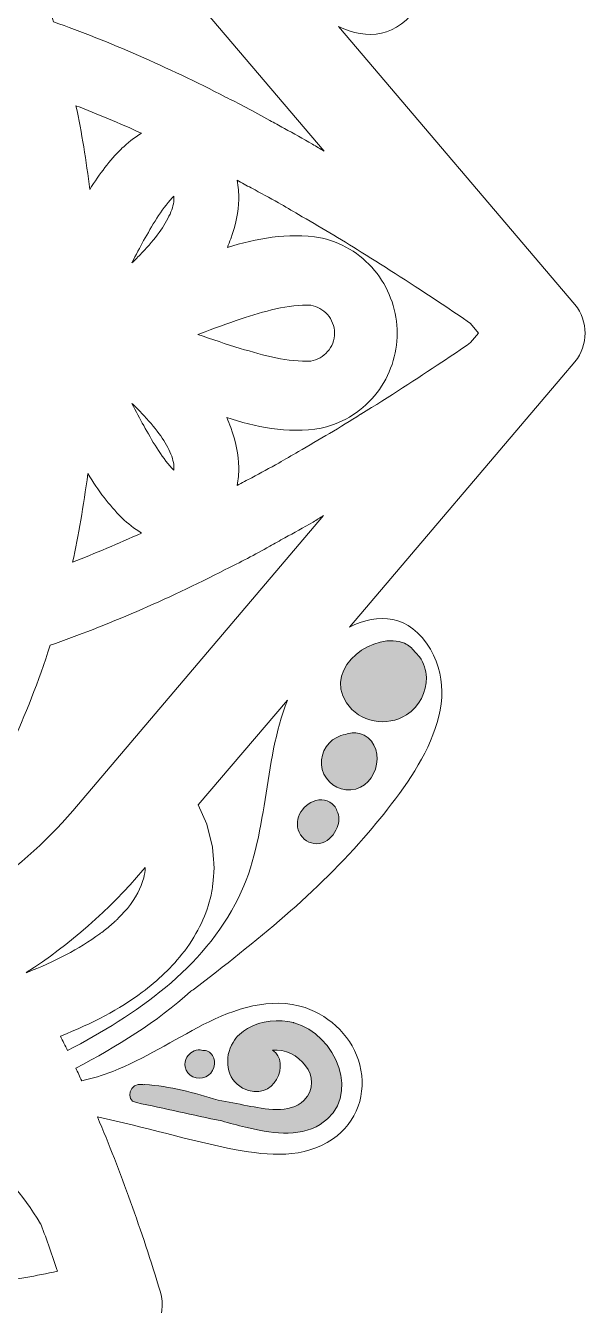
# Model space of a CAD drawing. Header units: millimetres. Extents: x -197 to 1097, y -667 to 136.
# Drawn here: x 528.2 to 578.5, y -138.4 to -24.1 of the extents above; entities that cross this region are included whole.
import ezdxf

# ---------------------------------------------------------------- set-up
doc = ezdxf.new("R2010")
doc.units = ezdxf.units.MM
doc.header["$MEASUREMENT"] = 0
doc.layers.add('engraving', color=7, linetype='Continuous')
doc.layers.add('Layer 5', color=7, linetype='Continuous')

# ---------------------------------------------------------------- blocks, each defined once
blk = doc.blocks.new('block 2')
at = {"layer": 'engraving'}
h = blk.add_hatch(color=1, dxfattribs=at)
h.dxf.hatch_style = 2
edge = h.paths.add_edge_path()
edge.add_spline(control_points=[(563.37, -80.45), (563.24, -80.27), (563.1, -80.12), (562.95, -79.99), (562.71, -79.65), (562.4, -79.4), (562.05, -79.24), (559.53, -78.1), (554.73, -81.27), (556.86, -84.55), (558, -86.31), (560.49, -86.74), (562.22, -85.63), (563.35, -84.9), (564.03, -83.58), (563.99, -82.28), (563.97, -81.64), (563.78, -81.01), (563.37, -80.45)], knot_values=[0, 0, 0, 0, 1, 1, 1, 2, 2, 2, 3, 3, 3, 4, 4, 4, 5, 5, 5, 6, 6, 6, 6], degree=3, periodic=1)
h = blk.add_hatch(color=1, dxfattribs=at)
h.dxf.hatch_style = 2
edge = h.paths.add_edge_path()
edge.add_spline(control_points=[(558.01, -87.3), (557.58, -87.2), (557.15, -87.24), (556.76, -87.39), (556.49, -87.43), (556.23, -87.51), (555.99, -87.64), (554.96, -88.18), (554.4, -89.37), (554.7, -90.51), (555.01, -91.64), (556.07, -92.41), (557.24, -92.33), (558.5, -92.24), (559.36, -91.23), (559.55, -90.03), (559.74, -88.86), (559.25, -87.6), (558.01, -87.3)], knot_values=[0, 0, 0, 0, 1, 1, 1, 2, 2, 2, 3, 3, 3, 4, 4, 4, 5, 5, 5, 6, 6, 6, 6], degree=3, periodic=1)
h = blk.add_hatch(color=1, dxfattribs=at)
h.dxf.hatch_style = 2
edge = h.paths.add_edge_path()
edge.add_spline(control_points=[(554.68, -97.06), (555.33, -96.86), (555.77, -96.31), (556.02, -95.7), (556.22, -95.21), (556.26, -94.65), (556.01, -94.2), (555.95, -94.03), (555.87, -93.88), (555.76, -93.75), (555.3, -93.2), (554.54, -93.09), (553.89, -93.36), (552.65, -93.87), (551.98, -95.45), (552.92, -96.55), (553.36, -97.06), (554.04, -97.26), (554.68, -97.06)], knot_values=[0, 0, 0, 0, 1, 1, 1, 2, 2, 2, 3, 3, 3, 4, 4, 4, 5, 5, 5, 6, 6, 6, 6], degree=3, periodic=1)
h = blk.add_hatch(color=1, dxfattribs=at)
h.dxf.hatch_style = 2
edge = h.paths.add_edge_path()
edge.add_spline(control_points=[(552.19, -113.13), (552.17, -113.13), (552.15, -113.13), (552.13, -113.12), (550.83, -112.8), (549.24, -112.93), (548.03, -113.63), (547.51, -113.93), (547.05, -114.35), (546.73, -114.88), (545.91, -116.22), (546.12, -118.2), (547.59, -118.96), (550.45, -120.43), (551.91, -116.55), (550.27, -115.59), (552.43, -115.29), (555.02, -118.07), (553.05, -120.06), (551.79, -121.33), (549.51, -120.82), (548.02, -120.54), (547.14, -120.37), (546.27, -120.2), (545.4, -120.03), (543.26, -119.4), (541.13, -118.78), (538.84, -118.65), (538.81, -118.65), (538.78, -118.66), (538.75, -118.66), (538.71, -118.65), (538.67, -118.64), (538.64, -118.64), (537.56, -118.42), (537.01, -120.04), (538.1, -120.26), (540.63, -120.77), (543.17, -121.39), (545.72, -121.89), (546.42, -122.09), (547.13, -122.29), (547.85, -122.46), (549.95, -122.95), (552.54, -123.44), (554.52, -122.21), (558.39, -119.78), (555.83, -114.09), (552.19, -113.13)], knot_values=[0, 0, 0, 0, 1, 1, 1, 2, 2, 2, 3, 3, 3, 4, 4, 4, 5, 5, 5, 6, 6, 6, 7, 7, 7, 8, 8, 8, 9, 9, 9, 10, 10, 10, 11, 11, 11, 12, 12, 12, 13, 13, 13, 14, 14, 14, 15, 15, 15, 16, 16, 16, 16], degree=3, periodic=1)
h = blk.add_hatch(color=1, dxfattribs=at)
h.dxf.hatch_style = 2
edge = h.paths.add_edge_path()
edge.add_spline(control_points=[(544.31, -117.96), (545.01, -117.65), (545.31, -116.67), (544.89, -116.04), (544.68, -115.73), (544.38, -115.56), (544.03, -115.6), (543.95, -115.58), (543.88, -115.56), (543.79, -115.56), (543.79, -115.56), (543.79, -115.56), (543.79, -115.56), (543.29, -115.52), (542.86, -115.8), (542.62, -116.21), (542.47, -116.46), (542.4, -116.77), (542.45, -117.07), (542.59, -117.91), (543.56, -118.3), (544.31, -117.96)], knot_values=[0, 0, 0, 0, 1, 1, 1, 2, 2, 2, 3, 3, 3, 4, 4, 4, 5, 5, 5, 6, 6, 6, 7, 7, 7, 7], degree=3, periodic=1)
at = {"layer": 'engraving', "lineweight": 0}
for points, knots in [([(563.37, -80.45), (563.24, -80.27), (563.1, -80.12), (562.95, -79.99), (562.71, -79.65), (562.4, -79.4), (562.05, -79.24), (559.53, -78.1), (554.73, -81.27), (556.86, -84.55), (558, -86.31), (560.49, -86.74), (562.22, -85.63), (563.35, -84.9), (564.03, -83.58), (563.99, -82.28), (563.97, -81.64), (563.78, -81.01), (563.37, -80.45)], [0, 0, 0, 0, 1, 1, 1, 2, 2, 2, 3, 3, 3, 4, 4, 4, 5, 5, 5, 6, 6, 6, 6]), ([(558.01, -87.3), (557.58, -87.2), (557.15, -87.24), (556.76, -87.39), (556.49, -87.43), (556.23, -87.51), (555.99, -87.64), (554.96, -88.18), (554.4, -89.37), (554.7, -90.51), (555.01, -91.64), (556.07, -92.41), (557.24, -92.33), (558.5, -92.24), (559.36, -91.23), (559.55, -90.03), (559.74, -88.86), (559.25, -87.6), (558.01, -87.3)], [0, 0, 0, 0, 1, 1, 1, 2, 2, 2, 3, 3, 3, 4, 4, 4, 5, 5, 5, 6, 6, 6, 6]), ([(554.68, -97.06), (555.33, -96.86), (555.77, -96.31), (556.02, -95.7), (556.22, -95.21), (556.26, -94.65), (556.01, -94.2), (555.95, -94.03), (555.87, -93.88), (555.76, -93.75), (555.3, -93.2), (554.54, -93.09), (553.89, -93.36), (552.65, -93.87), (551.98, -95.45), (552.92, -96.55), (553.36, -97.06), (554.04, -97.26), (554.68, -97.06)], [0, 0, 0, 0, 1, 1, 1, 2, 2, 2, 3, 3, 3, 4, 4, 4, 5, 5, 5, 6, 6, 6, 6]), ([(552.19, -113.13), (552.17, -113.13), (552.15, -113.13), (552.13, -113.12), (550.83, -112.8), (549.24, -112.93), (548.03, -113.63), (547.51, -113.93), (547.05, -114.35), (546.73, -114.88), (545.91, -116.22), (546.12, -118.2), (547.59, -118.96), (550.45, -120.43), (551.91, -116.55), (550.27, -115.59), (552.43, -115.29), (555.02, -118.07), (553.05, -120.06), (551.79, -121.33), (549.51, -120.82), (548.02, -120.54), (547.14, -120.37), (546.27, -120.2), (545.4, -120.03), (543.26, -119.4), (541.13, -118.78), (538.84, -118.65), (538.81, -118.65), (538.78, -118.66), (538.75, -118.66), (538.71, -118.65), (538.67, -118.64), (538.64, -118.64), (537.56, -118.42), (537.01, -120.04), (538.1, -120.26), (540.63, -120.77), (543.17, -121.39), (545.72, -121.89), (546.42, -122.09), (547.13, -122.29), (547.85, -122.46), (549.95, -122.95), (552.54, -123.44), (554.52, -122.21), (558.39, -119.78), (555.83, -114.09), (552.19, -113.13)], [0, 0, 0, 0, 1, 1, 1, 2, 2, 2, 3, 3, 3, 4, 4, 4, 5, 5, 5, 6, 6, 6, 7, 7, 7, 8, 8, 8, 9, 9, 9, 10, 10, 10, 11, 11, 11, 12, 12, 12, 13, 13, 13, 14, 14, 14, 15, 15, 15, 16, 16, 16, 16]), ([(544.31, -117.96), (545.01, -117.65), (545.31, -116.67), (544.89, -116.04), (544.68, -115.73), (544.38, -115.56), (544.03, -115.6), (543.95, -115.58), (543.88, -115.56), (543.79, -115.56), (543.79, -115.56), (543.79, -115.56), (543.79, -115.56), (543.29, -115.52), (542.86, -115.8), (542.62, -116.21), (542.47, -116.46), (542.4, -116.77), (542.45, -117.07), (542.59, -117.91), (543.56, -118.3), (544.31, -117.96)], [0, 0, 0, 0, 1, 1, 1, 2, 2, 2, 3, 3, 3, 4, 4, 4, 5, 5, 5, 6, 6, 6, 7, 7, 7, 7])]:
    blk.add_open_spline(points, degree=3, knots=knots, dxfattribs=at)

msp = doc.modelspace()

# ---------------------------------------------------------------- linework, layer by layer
at = {"layer": 'Layer 5', "lineweight": 0}
for points, knots in [([(577.26, -48.98), (577.26, -48.98), (556.16, -24.14), (556.16, -24.14), (558.66, -25.37), (561.46, -25.24), (563.31, -22.13), (566.59, -16.58), (561.23, -9.82), (557.77, -5.76), (553.22, -0.39), (547.68, 4.04), (542.12, 8.3), (542.05, 8.35), (541.99, 8.38), (541.92, 8.41), (539.24, 10.86), (536.13, 12.85), (532.93, 14.61), (533.15, 15.09), (533.37, 15.57), (533.59, 16.05), (534.04, 15.91), (534.5, 15.76), (534.95, 15.58), (537.78, 14.45), (540.34, 12.81), (543.03, 11.41), (545.81, 9.98), (549.04, 8.88), (552.11, 9.89), (554.45, 10.66), (556.4, 12.63), (557, 15.01), (557.64, 17.52), (556.78, 20.13), (554.58, 21.64), (552.02, 23.39), (548.84, 23.11), (545.98, 22.58), (542.37, 21.91), (538.84, 20.85), (535.28, 20.02), (537.09, 24.45), (538.75, 29.15), (540.25, 34.11), (540.57, 35.17), (540.43, 36.35), (539.86, 37.34), (539.29, 38.32), (538.34, 39.04), (537.25, 39.29), (531.4, 40.66), (525.73, 41.67), (520.3, 42.32), (523.17, 45.55), (526.39, 48.49), (529.22, 51.79), (531.11, 54), (532.93, 56.62), (532.7, 59.71), (532.5, 62.37), (530.67, 64.42), (528.17, 65.12), (525.81, 65.79), (523.13, 65.09), (521.29, 63.45), (518.88, 61.29), (518.22, 57.94), (518.07, 54.82), (517.93, 51.79), (518.07, 48.75), (517.64, 45.74), (517.49, 44.69), (517.24, 43.67), (516.92, 42.68), (516.53, 42.71), (516.13, 42.76), (515.74, 42.79), (515.91, 46.98), (515.82, 51.27), (514.92, 55.37), (514.92, 55.43), (514.93, 55.51), (514.91, 55.59), (514.01, 62.54), (512.94, 69.55), (510.57, 76.17), (508.78, 81.2), (505.61, 89.22), (499.16, 89.15), (495.82, 89.11), (494.27, 87.09), (493.91, 84.59), (493.91, 84.59), (484.42, 111.18), (484.42, 111.18), (484.42, 111.18), (483.8, 112.89), (483.8, 112.89), (483.1, 114.68), (481.28, 115.73), (479.35, 115.44), (479.35, 115.44), (446.04, 109.36), (446.04, 109.36), (448.87, 110.84), (450.71, 113.54), (448.72, 117.06), (445.56, 122.68), (437.03, 121.42), (431.78, 120.46), (424.86, 119.19), (418.25, 116.62), (411.78, 113.92), (411.71, 113.89), (411.65, 113.85), (411.59, 113.81), (408.18, 112.73), (404.95, 111.07), (401.88, 109.22), (401.57, 109.66), (401.25, 110.1), (400.93, 110.54), (401.24, 110.82), (401.56, 111.1), (401.89, 111.36), (404.29, 113.24), (406.99, 114.64), (409.54, 116.28), (412.17, 117.96), (414.73, 120.21), (415.4, 123.38), (415.91, 125.79), (415.17, 128.46), (413.41, 130.17), (411.56, 131.98), (408.87, 132.54), (406.46, 131.38), (403.67, 130.04), (402.31, 127.15), (401.35, 124.41), (400.15, 121.01), (399.3, 117.5), (398.27, 114.06), (395.43, 117.68), (392.31, 121.32), (388.91, 124.94), (388.15, 125.75), (387.06, 126.21), (385.92, 126.21), (384.78, 126.21), (383.69, 125.75), (382.93, 124.93), (378.72, 120.45), (374.93, 115.95), (371.6, 111.47), (370.12, 115.75), (369.18, 120.22), (367.66, 124.5), (366.7, 127.24), (365.34, 130.13), (362.55, 131.47), (360.14, 132.63), (357.45, 132.07), (355.6, 130.26), (353.84, 128.55), (353.1, 125.88), (353.61, 123.46), (354.28, 120.3), (356.84, 118.05), (359.47, 116.36), (362.02, 114.73), (364.72, 113.33), (367.12, 111.45), (368.09, 110.68), (368.95, 109.82), (369.74, 108.91), (369.54, 108.62), (369.34, 108.34), (369.14, 108.05), (369.13, 108.06), (369.11, 108.07), (369.1, 108.08), (365.45, 110.42), (361.56, 112.59), (357.42, 113.9), (357.36, 113.94), (357.3, 113.98), (357.23, 114.01), (350.76, 116.7), (344.15, 119.28), (337.23, 120.54), (331.98, 121.5), (323.45, 122.77), (320.29, 117.15), (318.55, 114.07), (319.74, 111.62), (321.96, 110.06), (321.96, 110.06), (294.25, 115.12), (294.25, 115.12), (294.25, 115.12), (292.46, 115.44), (292.46, 115.44), (290.56, 115.73), (288.74, 114.68), (288.03, 112.87), (288.03, 112.87), (275.71, 78.36), (275.71, 78.36), (276.97, 82.41), (276.15, 87.37), (270.89, 87.43), (264.45, 87.5), (261.28, 79.48), (259.48, 74.45), (257.12, 67.83), (256.04, 60.81), (255.14, 53.86), (255.13, 53.78), (255.13, 53.71), (255.14, 53.64), (254.35, 50.05), (254.18, 46.31), (254.27, 42.62), (253.75, 42.56), (253.24, 42.52), (252.72, 42.46), (252.6, 42.97), (252.49, 43.49), (252.42, 44.02), (251.98, 47.03), (252.12, 50.07), (251.98, 53.1), (251.84, 56.22), (251.17, 59.56), (248.76, 61.72), (246.93, 63.37), (244.25, 64.07), (241.88, 63.4), (239.39, 62.7), (237.56, 60.65), (237.36, 57.99), (237.12, 54.9), (238.95, 52.28), (240.84, 50.07), (243.27, 47.23), (246.01, 44.65), (248.55, 41.93), (244.04, 41.28), (239.37, 40.41), (234.59, 39.29), (233.5, 39.04), (232.55, 38.32), (231.98, 37.34), (231.41, 36.35), (231.27, 35.17), (231.59, 34.11), (233.35, 28.31), (235.32, 22.84), (237.5, 17.78), (232.94, 18.63), (228.5, 20.09), (223.92, 20.94), (221.07, 21.48), (217.88, 21.75), (215.33, 20), (213.12, 18.49), (212.26, 15.89), (212.9, 13.38), (213.5, 11), (215.45, 9.02), (217.79, 8.26), (220.87, 7.25), (224.1, 8.34), (226.87, 9.78), (229.56, 11.17), (232.13, 12.81), (234.95, 13.94), (236.19, 14.44), (237.45, 14.77), (238.73, 15), (238.87, 14.69), (239.01, 14.38), (239.16, 14.07), (239.06, 14.06), (238.96, 14.03), (238.86, 13.98), (235.01, 11.98), (231.19, 9.7), (227.98, 6.77), (227.91, 6.75), (227.85, 6.71), (227.79, 6.66), (222.22, 2.41), (216.68, -2.03), (212.13, -7.39), (208.67, -11.46), (203.31, -18.21), (206.6, -23.76), (208.71, -27.33), (212.09, -26.98), (214.83, -25.15), (214.83, -25.15), (195.76, -47.59), (195.76, -47.59), (195.76, -47.59), (194.58, -48.98), (194.58, -48.98), (193.38, -50.49), (193.38, -52.59), (194.6, -54.11), (194.6, -54.11), (217.81, -81.43), (217.81, -81.43), (214.93, -78.44), (210.29, -76.92), (207.64, -81.4), (204.36, -86.94), (209.72, -93.7), (213.17, -97.77), (217.73, -103.13), (223.27, -107.56), (228.83, -111.82), (228.9, -111.87), (228.96, -111.9), (229.02, -111.93), (231.86, -114.52), (235.18, -116.61), (238.57, -118.43), (238.37, -118.87), (238.17, -119.31), (237.97, -119.76), (237.31, -119.58), (236.65, -119.36), (236, -119.1), (233.17, -117.97), (230.61, -116.33), (227.91, -114.94), (225.14, -113.5), (221.91, -112.41), (218.84, -113.42), (216.5, -114.18), (214.55, -116.16), (213.95, -118.53), (213.31, -121.04), (214.17, -123.65), (216.37, -125.16), (218.93, -126.91), (222.11, -126.64), (224.97, -126.1), (228.84, -125.38), (232.62, -124.23), (236.45, -123.37), (234.68, -127.72), (233.06, -132.33), (231.59, -137.18), (231.27, -138.25), (231.41, -139.43), (231.98, -140.41), (232.55, -141.4), (233.5, -142.11), (234.59, -142.37), (240.28, -143.7), (245.8, -144.69), (251.09, -145.34), (248.12, -148.78), (244.7, -151.85), (241.73, -155.32), (239.84, -157.53), (238.01, -160.14), (238.25, -163.23), (238.45, -165.9), (240.28, -167.94), (242.78, -168.65), (245.14, -169.31), (247.82, -168.61), (249.66, -166.97), (252.07, -164.81), (252.73, -161.47), (252.88, -158.35), (253.02, -155.32), (252.88, -152.28), (253.31, -149.26), (253.49, -148.02), (253.8, -146.84), (254.21, -145.68), (254.55, -145.72), (254.9, -145.75), (255.24, -145.78), (255.24, -145.81), (255.23, -145.84), (255.23, -145.87), (255.03, -150.2), (255.1, -154.65), (256.03, -158.89), (256.03, -158.96), (256.02, -159.03), (256.03, -159.11), (256.94, -166.06), (258.01, -173.07), (260.37, -179.7), (262.17, -184.72), (265.34, -192.75), (271.78, -192.67), (276.54, -192.62), (277.67, -188.56), (276.91, -184.8), (276.91, -184.8), (287.42, -214.25), (287.42, -214.25), (287.42, -214.25), (288.04, -215.96), (288.04, -215.96), (288.74, -217.76), (290.56, -218.81), (292.49, -218.52), (292.49, -218.52), (325.96, -212.4), (325.96, -212.4), (322.57, -213.73), (320.01, -216.64), (322.22, -220.59), (325.38, -226.2), (333.92, -224.94), (339.17, -223.98), (346.09, -222.72), (352.7, -220.14), (359.17, -217.45), (359.24, -217.42), (359.3, -217.38), (359.36, -217.34), (363.08, -216.16), (366.59, -214.29), (369.91, -212.23), (370.18, -212.61), (370.46, -212.99), (370.74, -213.37), (370.21, -213.91), (369.66, -214.41), (369.06, -214.88), (366.66, -216.76), (363.96, -218.16), (361.4, -219.8), (358.78, -221.48), (356.21, -223.73), (355.55, -226.9), (355.04, -229.31), (355.78, -231.98), (357.54, -233.7), (359.39, -235.5), (362.08, -236.07), (364.49, -234.91), (367.28, -233.57), (368.63, -230.68), (369.6, -227.93), (370.94, -224.16), (371.83, -220.24), (373.04, -216.44), (376.01, -220.29), (379.32, -224.16), (382.93, -228.01), (383.69, -228.82), (384.78, -229.29), (385.92, -229.29), (387.06, -229.29), (388.15, -228.82), (388.91, -228.01), (392.82, -223.85), (396.36, -219.67), (399.52, -215.51), (400.9, -219.63), (401.83, -223.91), (403.28, -228.02), (404.25, -230.76), (405.6, -233.66), (408.4, -235), (410.81, -236.15), (413.5, -235.59), (415.35, -233.79), (417.11, -232.07), (417.84, -229.4), (417.34, -226.99), (416.67, -223.82), (414.11, -221.57), (411.48, -219.89), (408.93, -218.25), (406.22, -216.85), (403.83, -214.97), (402.99, -214.31), (402.22, -213.58), (401.52, -212.8), (401.75, -212.48), (401.98, -212.15), (402.21, -211.83), (405.76, -214.08), (409.52, -216.15), (413.53, -217.43), (413.58, -217.47), (413.65, -217.5), (413.72, -217.54), (420.19, -220.23), (426.8, -222.81), (433.72, -224.07), (438.97, -225.03), (447.5, -226.29), (450.66, -220.68), (452.78, -216.9), (450.53, -214.08), (447.36, -212.68), (447.36, -212.68), (477.59, -218.2), (477.59, -218.2), (477.59, -218.2), (479.38, -218.52), (479.38, -218.52), (481.28, -218.8), (483.1, -217.75), (483.81, -215.94), (483.81, -215.94), (494.72, -185.4), (494.72, -185.4), (494.79, -188.34), (496.28, -190.91), (500.06, -190.95), (506.5, -191.02), (509.67, -183), (511.47, -177.97), (513.83, -171.35), (514.9, -164.34), (515.81, -157.39), (515.82, -157.31), (515.82, -157.24), (515.81, -157.17), (516.63, -153.45), (516.78, -149.59), (516.67, -145.78), (517.16, -145.73), (517.65, -145.69), (518.14, -145.64), (518.3, -146.26), (518.44, -146.89), (518.53, -147.54), (518.96, -150.56), (518.82, -153.6), (518.96, -156.63), (519.11, -159.75), (519.78, -163.09), (522.19, -165.25), (524.02, -166.89), (526.7, -167.59), (529.06, -166.92), (531.56, -166.22), (533.39, -164.17), (533.59, -161.51), (533.83, -158.42), (532, -155.8), (530.11, -153.59), (527.59, -150.65), (524.75, -148), (522.14, -145.16), (527.01, -144.51), (532.06, -143.58), (537.26, -142.37), (538.34, -142.11), (539.29, -141.4), (539.86, -140.41), (540.43, -139.43), (540.57, -138.25), (540.25, -137.18), (538.57, -131.64), (536.69, -126.41), (534.63, -121.54), (538.78, -122.4), (542.85, -123.69), (547.02, -124.47), (549.88, -125), (553.07, -125.28), (555.62, -123.53), (557.83, -122.02), (558.69, -119.41), (558.05, -116.9), (557.44, -114.52), (555.5, -112.55), (553.16, -111.78), (550.08, -110.77), (546.85, -111.87), (544.08, -113.3), (541.38, -114.7), (538.82, -116.34), (536, -117.47), (535.08, -117.83), (534.16, -118.11), (533.22, -118.32), (533.05, -117.94), (532.87, -117.56), (532.7, -117.18), (536.34, -115.26), (539.93, -113.07), (542.97, -110.3), (543.03, -110.27), (543.1, -110.24), (543.16, -110.19), (548.73, -105.93), (554.26, -101.5), (558.82, -96.13), (562.27, -92.07), (567.64, -85.31), (564.35, -79.77), (562.49, -76.62), (559.66, -76.52), (557.13, -77.79), (557.13, -77.79), (576.08, -55.48), (576.08, -55.48), (576.08, -55.48), (577.26, -54.09), (577.26, -54.09), (578.46, -52.59), (578.46, -50.49), (577.26, -48.98)], [0, 0, 0, 0, 1, 1, 1, 2, 2, 2, 3, 3, 3, 4, 4, 4, 5, 5, 5, 6, 6, 6, 7, 7, 7, 8, 8, 8, 9, 9, 9, 10, 10, 10, 11, 11, 11, 12, 12, 12, 13, 13, 13, 14, 14, 14, 15, 15, 15, 16, 16, 16, 17, 17, 17, 18, 18, 18, 19, 19, 19, 20, 20, 20, 21, 21, 21, 22, 22, 22, 23, 23, 23, 24, 24, 24, 25, 25, 25, 26, 26, 26, 27, 27, 27, 28, 28, 28, 29, 29, 29, 30, 30, 30, 31, 31, 31, 32, 32, 32, 33, 33, 33, 34, 34, 34, 35, 35, 35, 36, 36, 36, 37, 37, 37, 38, 38, 38, 39, 39, 39, 40, 40, 40, 41, 41, 41, 42, 42, 42, 43, 43, 43, 44, 44, 44, 45, 45, 45, 46, 46, 46, 47, 47, 47, 48, 48, 48, 49, 49, 49, 50, 50, 50, 51, 51, 51, 52, 52, 52, 53, 53, 53, 54, 54, 54, 55, 55, 55, 56, 56, 56, 57, 57, 57, 58, 58, 58, 59, 59, 59, 60, 60, 60, 61, 61, 61, 62, 62, 62, 63, 63, 63, 64, 64, 64, 65, 65, 65, 66, 66, 66, 67, 67, 67, 68, 68, 68, 69, 69, 69, 70, 70, 70, 71, 71, 71, 72, 72, 72, 73, 73, 73, 74, 74, 74, 75, 75, 75, 76, 76, 76, 77, 77, 77, 78, 78, 78, 79, 79, 79, 80, 80, 80, 81, 81, 81, 82, 82, 82, 83, 83, 83, 84, 84, 84, 85, 85, 85, 86, 86, 86, 87, 87, 87, 88, 88, 88, 89, 89, 89, 90, 90, 90, 91, 91, 91, 92, 92, 92, 93, 93, 93, 94, 94, 94, 95, 95, 95, 96, 96, 96, 97, 97, 97, 98, 98, 98, 99, 99, 99, 100, 100, 100, 101, 101, 101, 102, 102, 102, 103, 103, 103, 104, 104, 104, 105, 105, 105, 106, 106, 106, 107, 107, 107, 108, 108, 108, 109, 109, 109, 110, 110, 110, 111, 111, 111, 112, 112, 112, 113, 113, 113, 114, 114, 114, 115, 115, 115, 116, 116, 116, 117, 117, 117, 118, 118, 118, 119, 119, 119, 120, 120, 120, 121, 121, 121, 122, 122, 122, 123, 123, 123, 124, 124, 124, 125, 125, 125, 126, 126, 126, 127, 127, 127, 128, 128, 128, 129, 129, 129, 130, 130, 130, 131, 131, 131, 132, 132, 132, 133, 133, 133, 134, 134, 134, 135, 135, 135, 136, 136, 136, 137, 137, 137, 138, 138, 138, 139, 139, 139, 140, 140, 140, 141, 141, 141, 142, 142, 142, 143, 143, 143, 144, 144, 144, 145, 145, 145, 146, 146, 146, 147, 147, 147, 148, 148, 148, 149, 149, 149, 150, 150, 150, 151, 151, 151, 152, 152, 152, 153, 153, 153, 154, 154, 154, 155, 155, 155, 156, 156, 156, 157, 157, 157, 158, 158, 158, 159, 159, 159, 160, 160, 160, 161, 161, 161, 162, 162, 162, 163, 163, 163, 164, 164, 164, 165, 165, 165, 166, 166, 166, 167, 167, 167, 168, 168, 168, 169, 169, 169, 170, 170, 170, 171, 171, 171, 172, 172, 172, 173, 173, 173, 174, 174, 174, 175, 175, 175, 176, 176, 176, 177, 177, 177, 178, 178, 178, 179, 179, 179, 180, 180, 180, 181, 181, 181, 182, 182, 182, 183, 183, 183, 184, 184, 184, 185, 185, 185, 186, 186, 186, 187, 187, 187, 188, 188, 188, 189, 189, 189, 190, 190, 190, 191, 191, 191, 192, 192, 192, 193, 193, 193, 194, 194, 194, 195, 195, 195, 196, 196, 196, 197, 197, 197, 198, 198, 198, 199, 199, 199, 200, 200, 200, 201, 201, 201, 202, 202, 202, 203, 203, 203, 204, 204, 204, 205, 205, 205, 206, 206, 206, 207, 207, 207, 207]), ([(554.86, -35.28), (554.52, -35.08), (554.18, -34.88), (553.82, -34.66), (552.98, -34.17), (552.14, -33.71), (551.33, -33.26), (551.33, -33.26), (551.26, -33.23), (551.26, -33.23), (550.84, -33), (550.42, -32.76), (550.01, -32.54), (548.57, -31.72), (547.15, -30.99), (546.07, -30.45), (540.84, -27.76), (535.68, -25.5), (530.71, -23.74), (528.64, -17.29), (525.86, -11.61), (522.46, -6.87), (522.04, -6.28), (521.59, -5.7), (521.11, -5.09), (522.04, -3.91), (522.96, -2.66), (523.86, -1.37), (527.08, -3.45), (529.96, -5.98), (532.44, -8.89), (532.44, -8.89), (554.86, -35.28), (554.86, -35.28)], [0, 0, 0, 0, 1, 1, 1, 2, 2, 2, 3, 3, 3, 4, 4, 4, 5, 5, 5, 6, 6, 6, 7, 7, 7, 8, 8, 8, 9, 9, 9, 10, 10, 10, 11, 11, 11, 11]), ([(532.71, -31.23), (534.63, -31.97), (536.57, -32.78), (538.56, -33.69), (537.88, -34.08), (537.31, -34.57), (536.81, -35.03), (536.81, -35.03), (536.74, -35.1), (536.74, -35.1), (535.74, -36.11), (534.83, -37.28), (533.94, -38.71), (533.63, -36.13), (533.23, -33.65), (532.71, -31.23)], [0, 0, 0, 0, 1, 1, 1, 2, 2, 2, 3, 3, 3, 4, 4, 4, 5, 5, 5, 5]), ([(567.94, -52.39), (567.12, -52.96), (566.27, -53.55), (565.36, -54.14), (563.16, -55.59), (560.66, -57.24), (558.15, -58.77), (558.15, -58.77), (558.11, -58.79), (558.11, -58.79), (556.32, -59.95), (554.41, -61.05), (552.57, -62.12), (551.97, -62.47), (551.37, -62.81), (550.81, -63.14), (550.02, -63.58), (549.2, -64.02), (548.4, -64.45), (547.96, -64.68), (547.53, -64.92), (547.1, -65.14), (547.21, -64.61), (547.26, -64.07), (547.24, -63.53), (547.22, -62.39), (546.99, -61.23), (546.53, -59.97), (546.42, -59.67), (546.31, -59.38), (546.18, -59.08), (548.66, -59.87), (551.51, -60.56), (554.61, -60.03), (554.61, -60.03), (554.73, -60), (554.73, -60), (556.67, -59.54), (558.39, -58.42), (559.59, -56.85), (560.75, -55.32), (561.39, -53.44), (561.39, -51.54), (561.39, -49.64), (560.75, -47.75), (559.59, -46.22), (558.4, -44.65), (556.68, -43.53), (554.72, -43.06), (554.72, -43.06), (554.55, -43.02), (554.55, -43.02), (551.55, -42.52), (548.8, -43.12), (546.23, -43.88), (546.33, -43.63), (546.44, -43.37), (546.53, -43.11), (546.99, -41.85), (547.22, -40.7), (547.24, -39.6), (547.26, -39.02), (547.21, -38.45), (547.09, -37.89), (547.51, -38.12), (547.93, -38.35), (548.35, -38.57), (548.35, -38.57), (548.41, -38.6), (548.41, -38.6), (549.16, -39.01), (550.01, -39.46), (550.78, -39.89), (551.37, -40.24), (551.97, -40.59), (552.57, -40.94), (554.41, -42.01), (556.32, -43.11), (558.17, -44.3), (560.49, -45.72), (562.72, -47.19), (565.4, -48.96), (566.26, -49.51), (567.11, -50.1), (567.93, -50.67), (567.93, -50.67), (568.66, -51.54), (568.66, -51.54), (568.66, -51.54), (567.94, -52.39), (567.94, -52.39)], [0, 0, 0, 0, 1, 1, 1, 2, 2, 2, 3, 3, 3, 4, 4, 4, 5, 5, 5, 6, 6, 6, 7, 7, 7, 8, 8, 8, 9, 9, 9, 10, 10, 10, 11, 11, 11, 12, 12, 12, 13, 13, 13, 14, 14, 14, 15, 15, 15, 16, 16, 16, 17, 17, 17, 18, 18, 18, 19, 19, 19, 20, 20, 20, 21, 21, 21, 22, 22, 22, 23, 23, 23, 24, 24, 24, 25, 25, 25, 26, 26, 26, 27, 27, 27, 28, 28, 28, 29, 29, 29, 30, 30, 30, 30]), ([(541.11, -40.9), (540.62, -41.99), (539.82, -43.09), (538.59, -44.38), (538.59, -44.38), (538.57, -44.4), (538.57, -44.4), (538.28, -44.7), (538, -44.99), (537.71, -45.26), (538.07, -44.54), (538.42, -43.89), (538.75, -43.28), (539.48, -41.99), (540.3, -40.52), (541.29, -39.46), (541.35, -39.4), (541.4, -39.35), (541.45, -39.3), (541.45, -39.36), (541.46, -39.43), (541.46, -39.5), (541.46, -39.9), (541.34, -40.39), (541.11, -40.9)], [0, 0, 0, 0, 1, 1, 1, 2, 2, 2, 3, 3, 3, 4, 4, 4, 5, 5, 5, 6, 6, 6, 7, 7, 7, 8, 8, 8, 8]), ([(547.45, -50.26), (549.42, -49.62), (551.7, -48.94), (553.68, -49.05), (554.24, -49.15), (554.78, -49.46), (555.17, -49.88), (555.55, -50.31), (555.79, -50.94), (555.8, -51.52), (555.79, -52.15), (555.57, -52.76), (555.18, -53.19), (554.79, -53.62), (554.25, -53.93), (553.68, -54.03), (551.68, -54.14), (549.46, -53.53), (547.37, -52.9), (546.12, -52.52), (544.84, -52.09), (543.59, -51.66), (543.65, -51.64), (543.71, -51.61), (543.77, -51.59), (544.99, -51.14), (546.25, -50.67), (547.45, -50.26)], [0, 0, 0, 0, 1, 1, 1, 2, 2, 2, 3, 3, 3, 4, 4, 4, 5, 5, 5, 6, 6, 6, 7, 7, 7, 8, 8, 8, 9, 9, 9, 9]), ([(537.71, -57.82), (538, -58.09), (538.29, -58.38), (538.57, -58.68), (539.81, -59.98), (540.62, -61.08), (541.1, -62.14), (541.34, -62.69), (541.46, -63.17), (541.46, -63.57), (541.46, -63.64), (541.46, -63.71), (541.45, -63.78), (541.4, -63.72), (541.34, -63.67), (541.28, -63.6), (540.3, -62.55), (539.48, -61.09), (538.76, -59.8), (538.42, -59.19), (538.07, -58.53), (537.71, -57.82)], [0, 0, 0, 0, 1, 1, 1, 2, 2, 2, 3, 3, 3, 4, 4, 4, 5, 5, 5, 6, 6, 6, 7, 7, 7, 7]), ([(533.77, -64.08), (534.71, -65.64), (535.68, -66.9), (536.77, -68), (536.77, -68), (536.83, -68.06), (536.83, -68.06), (537.32, -68.52), (537.89, -69), (538.56, -69.39), (536.46, -70.35), (534.43, -71.21), (532.41, -71.99), (532.93, -69.6), (533.37, -67.03), (533.77, -64.08)], [0, 0, 0, 0, 1, 1, 1, 2, 2, 2, 3, 3, 3, 4, 4, 4, 5, 5, 5, 5]), ([(532.43, -94.19), (529.96, -97.1), (527.08, -99.62), (523.86, -101.7), (522.95, -100.39), (522.01, -99.12), (521.06, -97.92), (521.54, -97.31), (521.98, -96.72), (522.4, -96.13), (525.71, -91.41), (528.33, -85.94), (530.4, -79.41), (535.47, -77.65), (540.74, -75.38), (546.04, -72.66), (547.33, -72.02), (548.7, -71.33), (550.01, -70.57), (550.45, -70.33), (550.89, -70.08), (551.36, -69.82), (552.17, -69.38), (553.01, -68.91), (553.88, -68.41), (554.19, -68.22), (554.5, -68.03), (554.81, -67.84), (554.81, -67.84), (532.43, -94.19), (532.43, -94.19)], [0, 0, 0, 0, 1, 1, 1, 2, 2, 2, 3, 3, 3, 4, 4, 4, 5, 5, 5, 6, 6, 6, 7, 7, 7, 8, 8, 8, 9, 9, 9, 10, 10, 10, 10]), ([(547.22, -101.96), (544.08, -108.34), (538.07, -112.39), (531.96, -115.62), (531.75, -115.18), (531.53, -114.75), (531.32, -114.32), (534.21, -113.2), (536.6, -111.91), (538.61, -110.4), (540.03, -109.37), (541.29, -108.15), (542.38, -106.76), (542.38, -106.76), (542.42, -106.72), (542.42, -106.72), (543.61, -105.08), (544.4, -103.4), (544.77, -101.74), (544.89, -101.26), (544.92, -100.83), (544.95, -100.49), (544.96, -100.41), (544.97, -100.32), (544.98, -100.18), (544.98, -100.18), (545.03, -99.59), (545.03, -99.59), (545.03, -99.59), (545.04, -99.37), (545.04, -99.37), (545.04, -99.14), (545.03, -98.94), (545.01, -98.74), (545, -98.7), (545, -98.66), (544.99, -98.56), (544.99, -98.56), (544.89, -97.45), (544.89, -97.45), (544.89, -97.45), (544.38, -95.4), (544.38, -95.4), (544.38, -95.4), (543.63, -93.68), (543.63, -93.68), (543.63, -93.68), (551.59, -84.31), (551.59, -84.31), (549.38, -89.95), (549.94, -96.43), (547.22, -101.96)], [0, 0, 0, 0, 1, 1, 1, 2, 2, 2, 3, 3, 3, 4, 4, 4, 5, 5, 5, 6, 6, 6, 7, 7, 7, 8, 8, 8, 9, 9, 9, 10, 10, 10, 11, 11, 11, 12, 12, 12, 13, 13, 13, 14, 14, 14, 15, 15, 15, 16, 16, 16, 17, 17, 17, 17]), ([(528.27, -108.65), (532.17, -106.13), (535.67, -103.06), (538.69, -99.5), (538.69, -99.5), (538.9, -99.25), (538.9, -99.25), (538.88, -99.58), (538.83, -99.89), (538.76, -100.2), (538.52, -101.07), (538.04, -101.98), (537.31, -102.92), (537.27, -102.97), (537.19, -103.04), (537.11, -103.12), (536.99, -103.25), (536.88, -103.37), (536.78, -103.48), (536.7, -103.56), (536.62, -103.65), (536.54, -103.74), (536.47, -103.82), (536.4, -103.9), (536.34, -103.95), (536.34, -103.95), (536.29, -104), (536.29, -104), (536.14, -104.13), (535.98, -104.26), (535.83, -104.4), (535.5, -104.69), (535.2, -104.95), (534.91, -105.14), (534.91, -105.14), (534.84, -105.19), (534.84, -105.19), (532.96, -106.54), (530.81, -107.68), (528.28, -108.66), (528.28, -108.66), (528.28, -108.65), (528.27, -108.65)], [0, 0, 0, 0, 1, 1, 1, 2, 2, 2, 3, 3, 3, 4, 4, 4, 5, 5, 5, 6, 6, 6, 7, 7, 7, 8, 8, 8, 9, 9, 9, 10, 10, 10, 11, 11, 11, 12, 12, 12, 13, 13, 13, 14, 14, 14, 14]), ([(525.42, -136.38), (522.87, -136.21), (520.55, -135.56), (518.71, -134.51), (516.59, -133.25), (514.71, -131.25), (513.11, -128.56), (513.11, -128.56), (513.09, -128.52), (513.09, -128.52), (512.76, -128.01), (512.44, -127.42), (512.03, -126.61), (512.03, -126.61), (511.5, -125.6), (511.5, -125.6), (511.5, -125.6), (511.02, -124.53), (511.02, -124.53), (510.87, -124.2), (510.71, -123.85), (510.55, -123.49), (510.95, -123.44), (511.33, -123.4), (511.71, -123.37), (511.71, -123.37), (512.85, -123.26), (512.85, -123.26), (512.85, -123.26), (514.01, -123.21), (514.01, -123.21), (514.65, -123.18), (515.42, -123.15), (516.24, -123.19), (519.34, -123.24), (521.97, -123.88), (524.02, -125.07), (526.07, -126.34), (527.93, -128.36), (529.55, -131.08), (529.57, -131.1), (529.58, -131.13), (529.61, -131.18), (529.61, -131.18), (529.61, -131.18), (529.61, -131.18), (530.1, -132.53), (530.58, -133.92), (531.05, -135.33), (529.17, -135.71), (527.28, -136.07), (525.42, -136.38)], [0, 0, 0, 0, 1, 1, 1, 2, 2, 2, 3, 3, 3, 4, 4, 4, 5, 5, 5, 6, 6, 6, 7, 7, 7, 8, 8, 8, 9, 9, 9, 10, 10, 10, 11, 11, 11, 12, 12, 12, 13, 13, 13, 14, 14, 14, 15, 15, 15, 16, 16, 16, 17, 17, 17, 17])]:
    msp.add_open_spline(points, degree=3, knots=knots, dxfattribs=at)

# ---------------------------------------------------------------- block references
at = {"layer": 'engraving'}
msp.add_blockref('block 2', (0, 0), dxfattribs=at)

doc.saveas('drawing.dxf')
